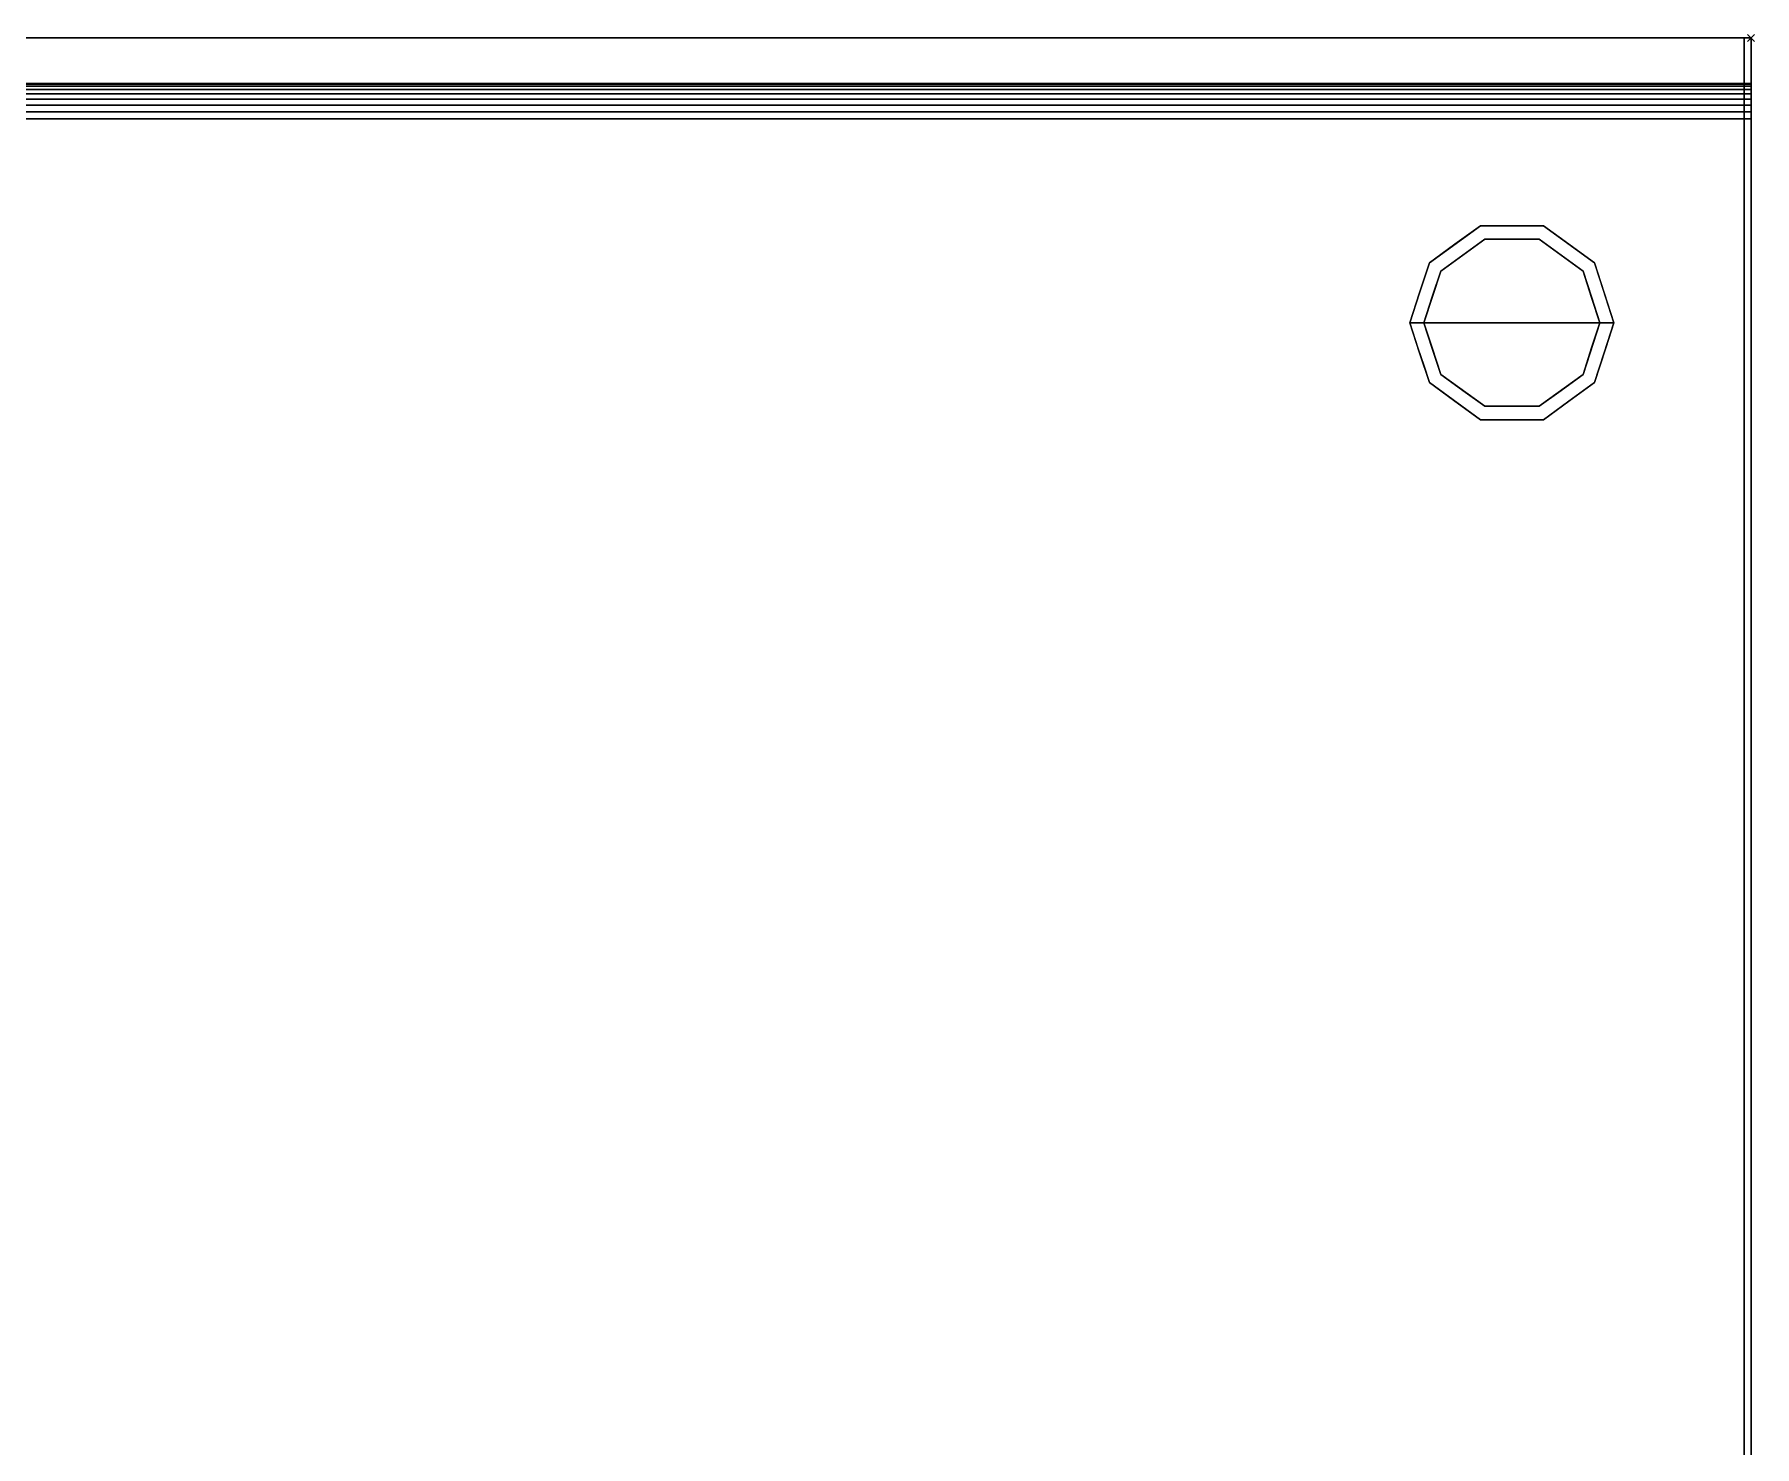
# Model space of a CAD drawing. Header units: millimetres. Extents: x -1 to 1800, y -1098 to 1.
# Drawn here: x 1311 to 1800, y -400.6 to 1 of the extents above; entities that cross this region are included whole.
import ezdxf

# ---------------------------------------------------------------- set-up
doc = ezdxf.new("R2010")
doc.units = ezdxf.units.MM
doc.header["$PDMODE"] = 3
doc.linetypes.add('NASCOSTA', pattern=[9.525, 6.35, -3.175])
for name, color, linetype in [('IQ_200_2D', 1, 'Continuous'), ('IQ_200_3D', 1, 'Continuous'), ('IQ_204_2D', 7, 'Continuous'), ('IQ_204_3D', 7, 'Continuous'), ('IQ_INS_3D', 3, 'Continuous')]:
    doc.layers.add(name, color=color, linetype=linetype)

msp = doc.modelspace()

# ---------------------------------------------------------------- linework, layer by layer
at = {"layer": 'IQ_200_2D'}
msp.add_line((0, -13), (1799, -13), dxfattribs=at)
msp.add_lwpolyline([(0, 0), (1799, 0), (1799, -700), (0, -700)], close=True, dxfattribs=at)
at = {"layer": 'IQ_200_3D'}
for points in [[(1799, 0, 850), (0, 0, 850), (0, 0, 1000), (1799, 0, 1000)], [(1799, 0, 1000), (0, 0, 1000), (0, -13, 1000), (1799, -13, 1000)], [(1797, -645, 150), (2, -645, 150), (2, 0, 150), (1797, 0, 150)], [(1797, 0, 150), (2, 0, 150), (2, 0, 850), (1797, 0, 850)]]:
    msp.add_3dface(points, dxfattribs=at)
for points, invisible_edges in [([(1797, -645, 198), (1797, 0, 850), (1797, -695, 850), (1797, -695, 198)], 1), ([(1797, 0, 150), (1797, 0, 850), (1797, -645, 198), (1797, -645, 150)], 2)]:
    msp.add_3dface(points, dxfattribs=dict(at, invisible_edges=invisible_edges))
at = {"layer": 'IQ_204_2D', "color": 7, "linetype": 'NASCOSTA', "ltscale": 10}
msp.add_lwpolyline([(2, 0), (1797, 0), (1797, -645), (2, -645)], close=True, dxfattribs=at)
at = {"layer": 'IQ_204_3D'}
for points, invisible_edges in [([(1707.54, -63.95, 25), (1722.04, -53.42, 25), (1723.27, -57.22, 25), (1710.77, -66.31, 25)], 10), ([(1714.79, -58.69, 150), (1722.04, -53.42, 150), (1722.04, -53.42, 25), (1714.79, -58.69, 25)], 10), ([(1731, -53.42, 25), (1722.04, -53.42, 25), (1722.04, -53.42, 150), (1731, -53.42, 150)], 10), ([(1722.04, -53.42, 25), (1739.96, -53.42, 25), (1738.73, -57.22, 25), (1723.27, -57.22, 25)], 10), ([(1739.96, -53.42, 25), (1731, -53.42, 25), (1731, -53.42, 150), (1739.96, -53.42, 150)], 10), ([(1738.73, -57.22, 25), (1739.96, -53.42, 25), (1754.46, -63.95, 25), (1751.23, -66.31, 25)], 5), ([(1739.96, -53.42, 150), (1747.21, -58.69, 150), (1747.21, -58.69, 25), (1739.96, -53.42, 25)], 10), ([(1723.27, -57.22), (1731, -81), (1706, -81), (1710.77, -66.31)], 1), ([(1717.02, -61.76), (1717.02, -61.76, 25), (1723.27, -57.22, 25), (1723.27, -57.22)], 5), ([(1723.27, -57.22), (1723.27, -57.22, 25), (1731, -57.22, 25), (1731, -57.22)], 5), ([(1731, -81), (1731, -81), (1723.27, -57.22), (1738.73, -57.22)], 11), ([(1731, -57.22), (1731, -57.22, 25), (1738.73, -57.22, 25), (1738.73, -57.22)], 5), ([(1756, -81), (1731, -81), (1738.73, -57.22), (1751.23, -66.31)], 2), ([(1744.98, -61.76), (1738.73, -57.22), (1738.73, -57.22, 25), (1744.98, -61.76, 25)], 10), ([(1707.54, -63.95, 150), (1714.79, -58.69, 150), (1714.79, -58.69, 25), (1707.54, -63.95, 25)], 10), ([(1710.77, -66.31), (1710.77, -66.31, 25), (1717.02, -61.76, 25), (1717.02, -61.76)], 5), ([(1751.23, -66.31), (1744.98, -61.76), (1744.98, -61.76, 25), (1751.23, -66.31, 25)], 10), ([(1754.46, -63.95, 25), (1747.21, -58.69, 25), (1747.21, -58.69, 150), (1754.46, -63.95, 150)], 10), ([(1702, -81, 25), (1707.54, -63.95, 25), (1710.77, -66.31, 25), (1706, -81, 25)], 2), ([(1707.54, -63.95, 25), (1704.77, -72.48, 25), (1704.77, -72.48, 150), (1707.54, -63.95, 150)], 10), ([(1708.39, -73.65), (1708.39, -73.65, 25), (1710.77, -66.31, 25), (1710.77, -66.31)], 5), ([(1751.23, -66.31, 25), (1754.46, -63.95, 25), (1760, -81, 25), (1756, -81, 25)], 1), ([(1753.68, -73.87), (1753.68, -73.87), (1751.23, -66.31), (1753.61, -73.65, 25)], 13), ([(1751.23, -66.31, 25), (1751.23, -66.31, 25), (1753.61, -73.65, 25), (1751.23, -66.31)], 13), ([(1754.46, -63.95, 25), (1754.46, -63.95, 25), (1754.46, -63.95, 150), (1756.07, -68.92, 25)], 6), ([(1757.23, -72.48, 150), (1757.23, -72.48, 150), (1756.07, -68.92, 25), (1754.46, -63.95, 150)], 6), ([(1704.77, -72.48, 150), (1704.77, -72.48, 25), (1702, -81, 25), (1702, -81, 150)], 1), ([(1757.23, -72.48, 150), (1757.23, -72.48, 150), (1757.69, -73.88, 25), (1756.07, -68.92, 25)], 11), ([(1757.23, -72.48, 150), (1757.23, -72.48, 150), (1760, -81, 150), (1757.69, -73.88, 25)], 13), ([(1706, -81), (1706, -81, 25), (1708.39, -73.65, 25), (1708.39, -73.65)], 4), ([(1753.61, -73.65, 25), (1753.61, -73.65, 25), (1756, -81, 25), (1753.68, -73.87)], 13), ([(1756, -81, 25), (1756, -81, 25), (1756, -81), (1753.68, -73.87)], 9), ([(1760, -81, 150), (1760, -81, 150), (1760, -81, 25), (1757.69, -73.88, 25)], 9), ([(1702, -81, 150), (1702, -81, 150), (1702, -81, 25), (1704.31, -88.12, 25)], 9), ([(1704.77, -89.52, 150), (1704.77, -89.52, 150), (1702, -81, 150), (1704.31, -88.12, 25)], 13), ([(1702, -81, 25), (1706, -81, 25), (1710.77, -95.69, 25), (1707.54, -98.05, 25)], 4), ([(1708.39, -88.35, 25), (1708.39, -88.35, 25), (1706, -81, 25), (1708.32, -88.13)], 13), ([(1706, -81, 25), (1706, -81, 25), (1706, -81), (1708.32, -88.13)], 9), ([(1706, -81), (1731, -81), (1723.27, -104.78), (1710.77, -95.69)], 2), ([(1723.27, -104.78), (1723.27, -104.78), (1731, -81), (1738.73, -104.78)], 6), ([(1738.73, -104.78), (1731, -81), (1756, -81), (1751.23, -95.69)], 1), ([(1751.23, -95.69, 25), (1756, -81, 25), (1760, -81, 25), (1754.46, -98.05, 25)], 8), ([(1756, -81, 25), (1756, -81, 25), (1753.61, -88.35, 25), (1753.68, -88.13)], 13), ([(1753.68, -88.13), (1753.68, -88.13), (1756, -81), (1756, -81, 25)], 9), ([(1757.23, -89.52, 25), (1757.23, -89.52, 25), (1760, -81, 25), (1757.69, -88.12, 150)], 13), ([(1760, -81, 150), (1760, -81, 150), (1757.69, -88.12, 150), (1760, -81, 25)], 4), ([(1704.77, -89.52, 150), (1704.77, -89.52, 150), (1704.31, -88.12, 25), (1705.93, -93.08, 25)], 11), ([(1704.77, -89.52, 150), (1704.77, -89.52, 150), (1705.93, -93.08, 25), (1707.54, -98.05, 150)], 6), ([(1708.32, -88.13), (1708.32, -88.13), (1710.77, -95.69), (1708.39, -88.35, 25)], 13), ([(1710.77, -95.69, 25), (1710.77, -95.69, 25), (1708.39, -88.35, 25), (1710.77, -95.69)], 13), ([(1753.68, -88.13), (1753.68, -88.13), (1753.61, -88.35, 25), (1751.23, -95.69)], 6), ([(1751.23, -95.69), (1751.23, -95.69), (1753.61, -88.35, 25), (1751.23, -95.69, 25)], 11), ([(1757.23, -89.52, 25), (1757.23, -89.52, 25), (1756.07, -93.08, 150), (1754.46, -98.05, 25)], 6), ([(1757.23, -89.52, 25), (1757.23, -89.52, 25), (1757.69, -88.12, 150), (1756.07, -93.08, 150)], 11), ([(1707.54, -98.05, 25), (1707.54, -98.05, 25), (1707.54, -98.05, 150), (1705.93, -93.08, 25)], 6), ([(1707.54, -98.05, 25), (1710.77, -95.69, 25), (1723.27, -104.78, 25), (1722.04, -108.58, 25)], 5), ([(1710.77, -95.69, 25), (1710.77, -95.69), (1717.02, -100.24), (1717.02, -100.24, 25)], 5), ([(1738.73, -104.78, 25), (1751.23, -95.69, 25), (1754.46, -98.05, 25), (1739.96, -108.58, 25)], 10), ([(1751.23, -95.69), (1751.23, -95.69, 25), (1744.98, -100.24, 25), (1744.98, -100.24)], 5), ([(1754.46, -98.05, 150), (1754.46, -98.05, 150), (1754.46, -98.05, 25), (1756.07, -93.08, 150)], 6), ([(1714.79, -103.31, 150), (1707.54, -98.05, 150), (1707.54, -98.05, 25), (1714.79, -103.31, 25)], 10), ([(1717.02, -100.24, 25), (1717.02, -100.24), (1723.27, -104.78), (1723.27, -104.78, 25)], 5), ([(1738.73, -104.78, 25), (1738.73, -104.78), (1744.98, -100.24), (1744.98, -100.24, 25)], 5), ([(1747.21, -103.31, 25), (1754.46, -98.05, 25), (1754.46, -98.05, 150), (1747.21, -103.31, 150)], 10), ([(1714.79, -103.31, 25), (1722.04, -108.58, 25), (1722.04, -108.58, 150), (1714.79, -103.31, 150)], 10), ([(1722.04, -108.58, 25), (1723.27, -104.78, 25), (1738.73, -104.78, 25), (1739.96, -108.58, 25)], 5), ([(1723.27, -104.78), (1731, -104.78), (1738.73, -104.78, 25), (1731, -104.78, 25)], 10), ([(1731, -104.78, 25), (1731, -104.78, 25), (1723.27, -104.78, 25), (1723.27, -104.78)], 13), ([(1738.73, -104.78, 25), (1738.73, -104.78, 25), (1731, -104.78), (1738.73, -104.78)], 11), ([(1739.96, -108.58, 25), (1747.21, -103.31, 25), (1747.21, -103.31, 150), (1739.96, -108.58, 150)], 10), ([(1731, -108.58, 150), (1722.04, -108.58, 150), (1722.04, -108.58, 25), (1731, -108.58, 25)], 10), ([(1731, -108.58, 25), (1739.96, -108.58, 25), (1739.96, -108.58, 150), (1731, -108.58, 150)], 10)]:
    msp.add_3dface(points, dxfattribs=dict(at, invisible_edges=invisible_edges))
at = {"layer": 'IQ_INS_3D'}
msp.add_point((1799, 0), dxfattribs=at)

# ---------------------------------------------------------------- meshes
at = {"layer": 'IQ_200_3D'}
mesh = msp.add_polyface(dxfattribs=at)
corners = [(1799, -13, 1000), (1799, -13, 910), (1799, -13.19, 908.05), (1799, -13.76, 906.17), (1799, -14.69, 904.44), (1799, -15.93, 902.93), (1799, -17.44, 901.69), (1799, -19.17, 900.76), (1799, -21.05, 900.19), (1799, -23, 900), (1799, -700, 900), (1799, -700, 850), (1799, 0, 850), (1799, 0, 1000)]
mesh.append_faces([[corners[k] for k in face] for face in [(12, 9, 10, 11)]], dxfattribs={"vtx0": -1})
mesh.append_faces([[corners[k] for k in face] for face in [(12, 3, 4), (12, 4, 5), (12, 5, 6), (12, 6, 7), (12, 7, 8), (12, 8, 9)]], dxfattribs={"vtx0": -1, "vtx2": -1})
mesh.append_faces([[corners[k] for k in face] for face in [(12, 1, 2, 3)]], dxfattribs={"vtx0": -1, "vtx3": -1})
mesh.append_faces([[corners[k] for k in face] for face in [(12, 13, 0, 1)]], dxfattribs={"vtx3": -1})
mesh = msp.add_polyface(dxfattribs=at)
corners = [(0, -13, 1000), (0, -13, 910), (0, -13.19, 908.05), (0, -13.76, 906.17), (0, -14.69, 904.44), (0, -15.93, 902.93), (0, -17.44, 901.69), (0, -19.17, 900.76), (0, -21.05, 900.19), (0, -23, 900), (0, -700, 900), (1799, -13, 1000), (1799, -13, 910), (1799, -13.19, 908.05), (1799, -13.76, 906.17), (1799, -14.69, 904.44), (1799, -15.93, 902.93), (1799, -17.44, 901.69), (1799, -19.17, 900.76), (1799, -21.05, 900.19), (1799, -23, 900), (1799, -700, 900)]
mesh.append_faces([[corners[k] for k in face] for face in [(9, 20, 21, 10)]], dxfattribs={"vtx0": -1})
mesh.append_faces([[corners[k] for k in face] for face in [(1, 12, 13, 2), (2, 13, 14, 3), (3, 14, 15, 4), (4, 15, 16, 5), (5, 16, 17, 6), (6, 17, 18, 7), (7, 18, 19, 8), (8, 19, 20, 9)]], dxfattribs={"vtx0": -1, "vtx2": -1})
mesh.append_faces([[corners[k] for k in face] for face in [(0, 11, 12, 1)]], dxfattribs={"vtx2": -1})

doc.saveas('drawing.dxf')
